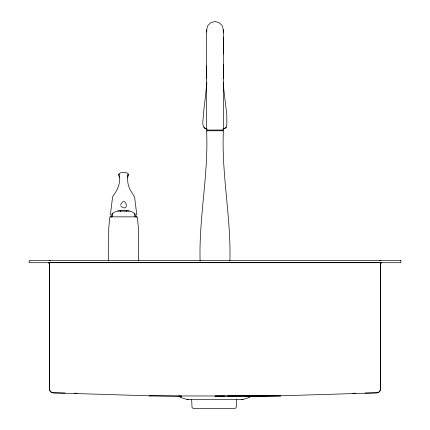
<?xml version="1.0" encoding="UTF-8"?>
<svg xmlns="http://www.w3.org/2000/svg" width="430" height="430" viewBox="0 0 430 430"><rect width="100%" height="100%" fill="white"/><g stroke="black" fill="none" stroke-linecap="round" stroke-linejoin="round"><path stroke-width="0.64" d="M138.691 260.8L138.439 228.26L137.38 217.145L136.735 216.854L123.587 216.849L110.44 216.854L109.795 217.145L108.736 228.26L108.484 260.8M206.647 78.523L206.647 65.903M206.647 32.035L206.647 29.858L207.765 25.682L210.824 22.618L215 21.5L219.176 22.623L222.235 25.682L223.353 29.858L223.353 32.54M223.353 64.72L223.353 129.779L223.003 130.107M223.353 53.981L223.353 37.157M206.647 82.522L206.679 83.173M236.581 399.373L236.242 407.382L235.081 408.5L193.177 408.5L192.011 407.382L191.673 399.373M111.606 214.699C115.149 208.829 132.026 208.829 135.568 214.699M223.321 83.173L223.353 82.522M120.54 204.997C125.807 194.032 130.188 213.764 120.787 206.104M112.837 213.108L112.268 216.709L110.962 216.924M229.808 260.988L229.916 260.467C231.066 217.274 221.509 174.693 223.353 131.451L222.692 130.795M180.767 397.476L181.051 396.154L180.745 397.476L186.921 399.454L243.09 399.454L249.255 397.476L248.948 396.154L249.233 397.476M223.03 31.051L223.353 29.863L223.353 78.523M206.857 82.947C205.776 93.025 204.744 103.48 203.342 113.654C203.938 118.519 200.025 127.952 207.136 129.016M127.387 177.181C133.628 170.801 113.547 170.801 119.787 177.181M226.078 127.301L225.234 128.328L222.831 129.199M127.377 175.214L128.296 174.268L127.807 175.182L127.484 178.703L128.043 183.922L129.667 189.012L134.595 196.983L136.772 214.634L135.251 215.838M379.48 260.591L379.798 260.467M207.303 130.795L206.642 131.451C208.496 174.693 198.934 217.274 200.084 260.467L200.192 260.988M222.864 129.016L226.029 127.619L226.648 126.576L226.836 123.356L226.82 114.987L223.632 87.919L223.568 83.845L223.143 82.947M381.765 262.687L380.91 263.133L380.588 264.477L380.588 388.344C380.695 390.585 378.975 392.595 376.75 392.859L280.774 395.804L248.911 396.18M380.018 260.591L380.69 260.467M206.997 130.032L206.647 130.768L223.353 130.768L223.003 130.032M186.921 399.454L188.614 399.33M352.879 393.289L355.739 393.235M365.091 393.063L377.121 392.848L378.47 392.52L379.717 391.44L380.426 389.816L380.609 264.471L380.781 263.133L381.356 262.687L48.644 262.687L49.219 263.133L49.391 264.471L49.412 388.344C49.305 390.585 51.025 392.595 53.25 392.859L149.226 395.804L181.089 396.18M244.681 396.186L280.774 395.804L215 396.089L280.774 395.804M151.209 395.799L149.226 395.804L181.148 396.041M208.072 130.032L221.928 130.032M117.901 211.135L129.274 211.135M110.44 216.854L111.44 216.854M135.73 216.854L136.735 216.854M178.606 395.971L224.535 395.971M227.658 395.971L249.647 395.971M64.909 393.063L52.879 392.848L51.53 392.52L50.283 391.44L49.574 389.816L49.391 264.471L49.09 263.133L48.235 262.687M74.261 393.235L77.12 393.289M241.37 399.33L243.09 399.454M206.997 130.107L206.647 129.779L206.647 29.863L206.97 31.057M49.31 260.467L49.982 260.591M207.152 129.199L204.75 128.328L203.906 127.301M111.924 215.838L110.403 214.634L112.579 196.983L117.508 189.012L119.131 183.922L119.691 178.703L119.368 175.182L118.879 174.268L119.191 174.693M50.203 260.467L50.52 260.591M136.213 216.924L134.907 216.709L134.337 213.108M126.597 210.334L126.597 211.662M120.642 210.334L120.642 211.662M400.83 260.467L29.17 260.467L29.17 262.703L400.83 262.703L400.83 260.467"/></g></svg>
